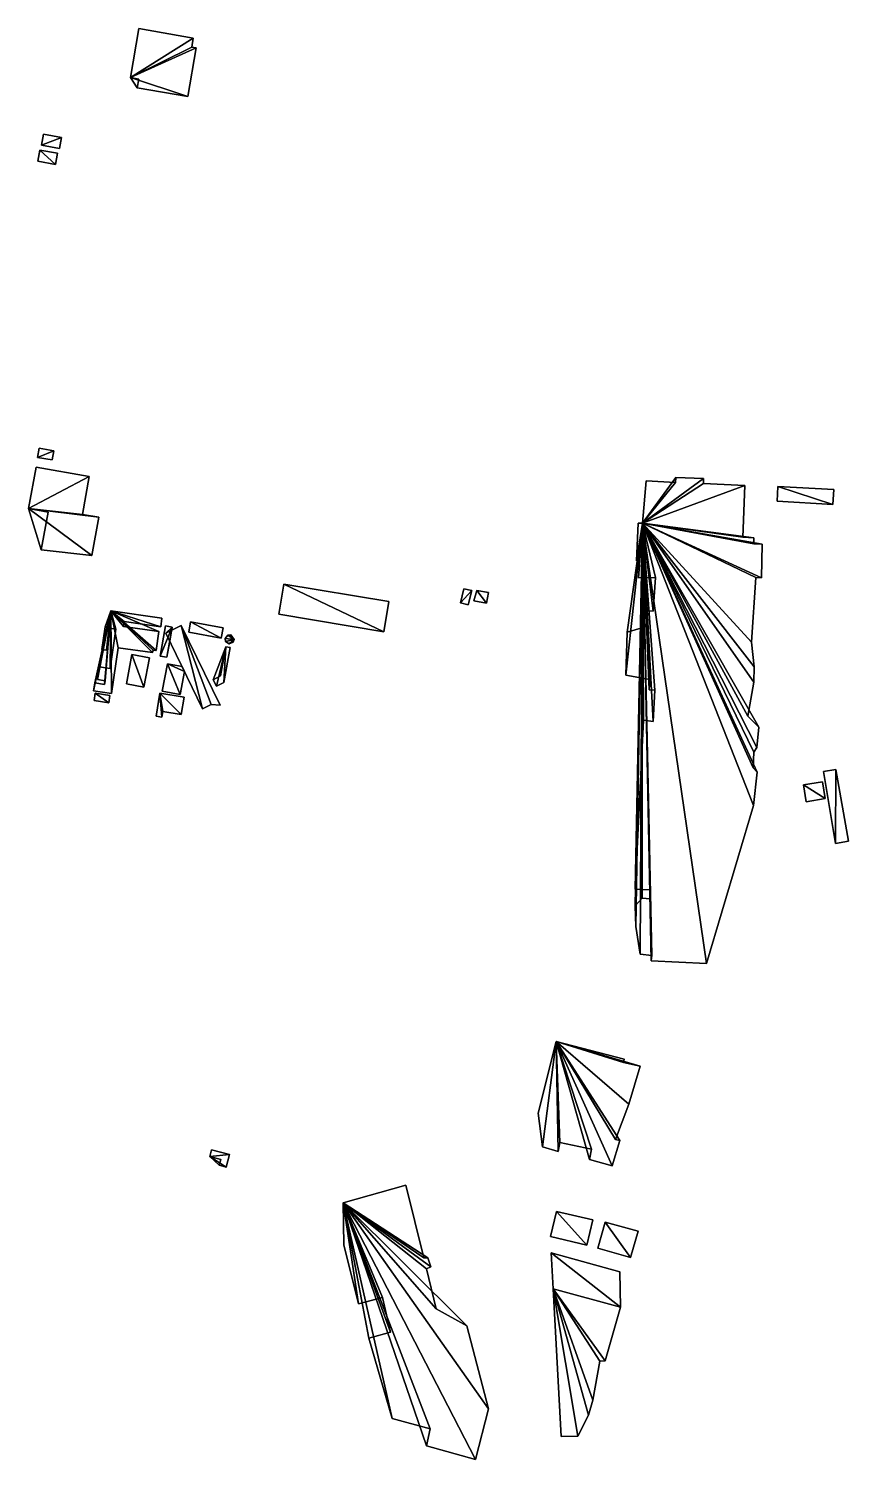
# Model space of a CAD drawing. Header units: metres. Extents: x -3947 to 4280, y -3529 to 2326.
# Drawn here: x -8 to 825, y -512 to 942 of the extents above; entities that cross this region are included whole.
import ezdxf

# ---------------------------------------------------------------- set-up
doc = ezdxf.new("R2010")
doc.units = ezdxf.units.M

msp = doc.modelspace()

# ---------------------------------------------------------------- linework, layer by layer
at = {"layer": 'MUROS'}
for points in [[(104.4, 941.5), (95.8, 891.8), (95.8, 891.8, 5), (104.4, 941.5, 5)], [(159.6, 931.9), (104.4, 941.5), (104.4, 941.5, 5), (159.6, 931.9, 5)], [(158, 922.7), (159.6, 931.9), (159.6, 931.9, 5), (158, 922.7, 5)], [(154, 872.4), (162.6, 921.9), (162.6, 921.9, 5), (154, 872.4, 5)], [(162.6, 921.9), (158, 922.7), (158, 922.7, 5), (162.6, 921.9, 5)], [(95.8, 891.8), (104.2, 890.3), (104.2, 890.3, 5), (95.8, 891.8, 5)], [(104.2, 890.3), (102.7, 881.3), (102.7, 881.3, 5), (104.2, 890.3, 5)], [(102.7, 881.3), (154, 872.4), (154, 872.4, 5), (102.7, 881.3, 5)], [(7.5, 834.3), (5.5, 823.1), (5.5, 823.1, 5), (7.5, 834.3, 5)], [(25.8, 830.9), (7.5, 834.3), (7.5, 834.3, 5), (25.8, 830.9, 5)], [(23.8, 819.8), (25.8, 830.9), (25.8, 830.9, 5), (23.8, 819.8, 5)], [(3.9, 818), (1.9, 806.7), (1.9, 806.7, 5), (3.9, 818, 5)], [(21.7, 814.8), (3.9, 818), (3.9, 818, 5), (21.7, 814.8, 5)], [(5.5, 823.1), (23.8, 819.8), (23.8, 819.8, 5), (5.5, 823.1, 5)], [(19.6, 803.5), (21.7, 814.8), (21.7, 814.8, 5), (19.6, 803.5, 5)], [(1.9, 806.7), (19.6, 803.5), (19.6, 803.5, 5), (1.9, 806.7, 5)], [(1.5, 505.8), (3.1, 515.2), (3.1, 515.2, 5), (1.5, 505.8, 5)], [(3.1, 515.2), (17.9, 512.7), (17.9, 512.7, 5), (3.1, 515.2, 5)], [(17.9, 512.7), (16.3, 503.3), (16.3, 503.3, 5), (17.9, 512.7, 5)], [(-7.6, 453.8), (-0.1, 496), (-0.1, 496, 5), (-7.6, 453.8, 5)], [(-0.1, 496), (53.9, 486.4), (53.9, 486.4, 5), (-0.1, 496, 5)], [(16.3, 503.3), (1.5, 505.8), (1.5, 505.8, 5), (16.3, 503.3, 5)], [(53.9, 486.4), (47.1, 448), (47.1, 448, 5), (53.9, 486.4, 5)], [(619.3, 481.9), (615.8, 439), (615.8, 439, 5), (619.3, 481.9, 5)], [(649.3, 480.5), (619.3, 481.9), (619.3, 481.9, 5), (649.3, 480.5, 5)], [(649.6, 485.4), (649.3, 480.5), (649.3, 480.5, 5), (649.6, 485.4, 5)], [(677.7, 484.3), (649.6, 485.4), (649.6, 485.4, 5), (677.7, 484.3, 5)], [(677.5, 479.2), (677.7, 484.3), (677.7, 484.3, 5), (677.5, 479.2, 5)], [(719.7, 477.4), (677.5, 479.2), (677.5, 479.2, 5), (719.7, 477.4, 5)], [(717.6, 424.8), (719.7, 477.4), (719.7, 477.4, 5), (717.6, 424.8, 5)], [(752.3, 461.4), (753.2, 476.4), (753.2, 476.4, 8), (752.3, 461.4, 8)], [(753.2, 476.4), (809.8, 473.1), (809.8, 473.1, 8), (753.2, 476.4, 8)], [(809.8, 473.1), (808.9, 458.1), (808.9, 458.1, 8), (809.8, 473.1, 8)], [(12.1, 450.3), (-7.6, 453.8), (-7.6, 453.8, 5), (12.1, 450.3, 5)], [(808.9, 458.1), (752.3, 461.4), (752.3, 461.4, 8), (808.9, 458.1, 8)], [(5.1, 411.9), (12.1, 450.3), (12.1, 450.3, 5), (5.1, 411.9, 5)], [(47.1, 448), (63.6, 445.1), (63.6, 445.1, 5), (47.1, 448, 5)], [(63.6, 445.1), (56.7, 406.3), (56.7, 406.3, 5), (63.6, 445.1, 5)], [(611.4, 439), (609.7, 400.9), (609.7, 400.9, 5), (611.4, 439, 5)], [(615.8, 439), (611.4, 439), (611.4, 439, 5), (615.8, 439, 5)], [(728.7, 424.1), (717.6, 424.8), (717.6, 424.8, 5), (728.7, 424.1, 5)], [(728.6, 418.2), (728.7, 424.1), (728.7, 424.1, 5), (728.6, 418.2, 5)], [(56.7, 406.3), (5.1, 411.9), (5.1, 411.9, 5), (56.7, 406.3, 5)], [(737.3, 417.6), (728.6, 418.2), (728.6, 418.2, 5), (737.3, 417.6, 5)], [(736.4, 383.5), (737.3, 417.6), (737.3, 417.6, 5), (736.4, 383.5, 5)], [(609.7, 400.9), (613.1, 401.2), (613.1, 401.2, 5), (609.7, 400.9, 5)], [(613.1, 401.2), (611.7, 383.4), (611.7, 383.4, 5), (613.1, 401.2, 5)], [(611.7, 383.4), (629, 383.7), (629, 383.7, 5), (611.7, 383.4, 5)], [(629, 383.7), (626.6, 349.8), (626.6, 349.8, 5), (629, 383.7, 5)], [(726.2, 318), (730.8, 383.7), (730.8, 383.7, 5), (726.2, 318, 5)], [(730.8, 383.7), (736.4, 383.5), (736.4, 383.5, 5), (730.8, 383.7, 5)], [(246.4, 346.5), (251.5, 377.2), (251.5, 377.2, 5), (246.4, 346.5, 5)], [(251.5, 377.2), (358, 359.4), (358, 359.4, 5), (251.5, 377.2, 5)], [(430.8, 358.2), (434.3, 372.5), (434.3, 372.5, 5), (430.8, 358.2, 5)], [(434.3, 372.5), (442.4, 370.5), (442.4, 370.5, 5), (434.3, 372.5, 5)], [(442.4, 370.5), (438.8, 356.1), (438.8, 356.1, 5), (442.4, 370.5, 5)], [(444.4, 360), (447.5, 370.6), (447.5, 370.6, 5), (444.4, 360, 5)], [(447.5, 370.6), (459.2, 368.6), (459.2, 368.6, 5), (447.5, 370.6, 5)], [(459.2, 368.6), (457.3, 357.8), (457.3, 357.8, 5), (459.2, 368.6, 5)], [(73.5, 333.1), (76, 349.9), (76, 349.9, 5), (73.5, 333.1, 5)], [(76, 349.9), (127.8, 342.5), (127.8, 342.5, 5), (76, 349.9, 5)], [(358, 359.4), (352.9, 328.8), (352.9, 328.8, 5), (358, 359.4, 5)], [(438.8, 356.1), (430.8, 358.2), (430.8, 358.2, 5), (438.8, 356.1, 5)], [(457.3, 357.8), (444.4, 360), (444.4, 360, 5), (457.3, 357.8, 5)], [(617.2, 349.9), (616.2, 333), (616.2, 333, 5), (617.2, 349.9, 5)], [(626.6, 349.8), (617.2, 349.9), (617.2, 349.9, 5), (626.6, 349.8, 5)], [(89.5, 339.1), (88.8, 334), (88.8, 334, 5), (89.5, 339.1, 5)], [(126.6, 333.8), (89.5, 339.1), (89.5, 339.1, 5), (126.6, 333.8, 5)], [(125.9, 304.1), (131.4, 334.7), (131.4, 334.7, 5), (125.9, 304.1, 5)], [(127.8, 342.5), (126.6, 333.8), (126.6, 333.8, 5), (127.8, 342.5, 5)], [(131.4, 334.7), (138.3, 333.5), (138.3, 333.5, 5), (131.4, 334.7, 5)], [(147.4, 335), (131.8, 327.4), (131.8, 327.4, 5), (147.4, 335, 5)], [(186.8, 254), (147.4, 335), (147.4, 335, 5), (186.8, 254, 5)], [(154.9, 328.3), (156.8, 338.9), (156.8, 338.9, 5), (154.9, 328.3, 5)], [(156.8, 338.9), (189.8, 332.7), (189.8, 332.7, 5), (156.8, 338.9, 5)], [(352.9, 328.8), (246.4, 346.5), (246.4, 346.5, 5), (352.9, 328.8, 5)], [(66.8, 310.8), (70.1, 333.6), (70.1, 333.6, 5), (66.8, 310.8, 5)], [(70.1, 333.6), (73.5, 333.1), (73.5, 333.1, 5), (70.1, 333.6, 5)], [(74.8, 332.4), (71.6, 310.1), (71.6, 310.1, 5), (74.8, 332.4, 5)], [(81, 331.5), (74.8, 332.4), (74.8, 332.4, 5), (81, 331.5, 5)], [(75.3, 291.4), (81, 331.5), (81, 331.5, 5), (75.3, 291.4, 5)], [(88.8, 334), (124.7, 328.9), (124.7, 328.9, 5), (88.8, 334, 5)], [(124.7, 328.9), (121.9, 309.6), (121.9, 309.6, 5), (124.7, 328.9, 5)], [(137.7, 330.3), (131.8, 327.4), (131.8, 327.4, 5), (137.7, 330.3, 5)], [(131.8, 327.4), (169.1, 250.5), (169.1, 250.5, 5), (131.8, 327.4, 5)], [(131.8, 327.4), (135.8, 319.2), (135.8, 319.2, 5), (131.8, 327.4, 5)], [(138.3, 333.5), (137.7, 330.3), (137.7, 330.3, 5), (138.3, 333.5, 5)], [(187.8, 322.1), (154.9, 328.3), (154.9, 328.3, 5), (187.8, 322.1, 5)], [(189.8, 332.7), (187.8, 322.1), (187.8, 322.1, 5), (189.8, 332.7, 5)], [(194.7, 325.4), (192, 321.9), (192, 321.9, 5), (194.7, 325.4, 5)], [(192, 321.9), (192.4, 319), (192.4, 319, 5), (192, 321.9, 5)], [(197.8, 325.6), (194.7, 325.4), (194.7, 325.4, 5), (197.8, 325.6, 5)], [(201.2, 321), (197.8, 325.6), (197.8, 325.6, 5), (201.2, 321, 5)], [(200.2, 318.1), (201.2, 321), (201.2, 321, 5), (200.2, 318.1, 5)], [(600.2, 328.2), (598.7, 284.5), (598.7, 284.5, 5), (600.2, 328.2, 5)], [(616.2, 333), (600.2, 328.2), (600.2, 328.2, 5), (616.2, 333, 5)], [(71.6, 310.1), (66.8, 310.8), (66.8, 310.8, 5), (71.6, 310.1, 5)], [(83.4, 312.5), (76.7, 265.9), (76.7, 265.9, 5), (83.4, 312.5, 5)], [(118.3, 307.5), (83.4, 312.5), (83.4, 312.5, 5), (118.3, 307.5, 5)], [(91.6, 275.8), (97.3, 305.6), (97.3, 305.6, 5), (91.6, 275.8, 5)], [(97.3, 305.6), (115, 302.3), (115, 302.3, 5), (97.3, 305.6, 5)], [(118.7, 310), (118.3, 307.5), (118.3, 307.5, 5), (118.7, 310, 5)], [(121.9, 309.6), (118.7, 310), (118.7, 310, 5), (121.9, 309.6, 5)], [(135.8, 319.2), (132.8, 302.8), (132.8, 302.8, 5), (135.8, 319.2, 5)], [(187.3, 283.8), (192.6, 313.4), (192.6, 313.4, 5), (187.3, 283.8, 5)], [(197, 312.6), (190.6, 277.2), (190.6, 277.2, 5), (197, 312.6, 5)], [(192.4, 319), (196.1, 316.5), (196.1, 316.5, 5), (192.4, 319, 5)], [(192.6, 313.4), (197, 312.6), (197, 312.6, 5), (192.6, 313.4, 5)], [(196.1, 316.5), (200.2, 318.1), (200.2, 318.1, 5), (196.1, 316.5, 5)], [(729, 293), (726.2, 318), (726.2, 318, 5), (729, 293, 5)], [(62.2, 280.1), (64, 293), (64, 293, 5), (62.2, 280.1, 5)], [(64, 293), (75.3, 291.4), (75.3, 291.4, 5), (64, 293, 5)], [(115, 302.3), (109.4, 272.5), (109.4, 272.5, 5), (115, 302.3, 5)], [(132.8, 302.8), (125.9, 304.1), (125.9, 304.1, 5), (132.8, 302.8, 5)], [(128.1, 268.3), (133.3, 296.2), (133.3, 296.2, 5), (128.1, 268.3, 5)], [(133.3, 296.2), (148.3, 293.4), (148.3, 293.4, 5), (133.3, 296.2, 5)], [(148.3, 293.4), (150.8, 288.3), (150.8, 288.3, 5), (148.3, 293.4, 5)], [(728.6, 277.5), (729, 293), (729, 293, 5), (728.6, 277.5, 5)], [(58.3, 268.6), (59.5, 276.7), (59.5, 276.7, 5), (58.3, 268.6, 5)], [(59.5, 276.7), (69.5, 275.2), (69.5, 275.2, 5), (59.5, 276.7, 5)], [(70.1, 279), (62.2, 280.1), (62.2, 280.1, 5), (70.1, 279, 5)], [(69.5, 275.2), (70.1, 279), (70.1, 279, 5), (69.5, 275.2, 5)], [(150.8, 288.3), (146.4, 264.9), (146.4, 264.9, 5), (150.8, 288.3, 5)], [(179.7, 279.9), (187.3, 283.8), (187.3, 283.8, 5), (179.7, 279.9, 5)], [(183.1, 273.4), (179.7, 279.9), (179.7, 279.9, 5), (183.1, 273.4, 5)], [(190.6, 277.2), (183.1, 273.4), (183.1, 273.4, 5), (190.6, 277.2, 5)], [(598.7, 284.5), (623.1, 280.2), (623.1, 280.2, 5), (598.7, 284.5, 5)], [(623.1, 280.2), (622.4, 269.8), (622.4, 269.8, 5), (623.1, 280.2, 5)], [(722.6, 242.9), (728.6, 277.5), (728.6, 277.5, 5), (722.6, 242.9, 5)], [(76.7, 265.9), (58.3, 268.6), (58.3, 268.6, 5), (76.7, 265.9, 5)], [(58.8, 258.8), (60, 266.4), (60, 266.4, 5), (58.8, 258.8, 5)], [(60, 266.4), (75, 264), (75, 264, 5), (60, 266.4, 5)], [(75, 264), (73.7, 256.4), (73.7, 256.4, 5), (75, 264, 5)], [(109.4, 272.5), (91.6, 275.8), (91.6, 275.8, 5), (109.4, 272.5, 5)], [(121.8, 243), (125.5, 266.4), (125.5, 266.4, 5), (121.8, 243, 5)], [(125.5, 266.4), (150.2, 262.4), (150.2, 262.4, 5), (125.5, 266.4, 5)], [(146.4, 264.9), (128.1, 268.3), (128.1, 268.3, 5), (146.4, 264.9, 5)], [(150.2, 262.4), (147.3, 244.6), (147.3, 244.6, 5), (150.2, 262.4, 5)], [(622.4, 269.8), (628.3, 269.5), (628.3, 269.5, 5), (622.4, 269.8, 5)], [(628.3, 269.5), (626.5, 237.7), (626.5, 237.7, 5), (628.3, 269.5, 5)], [(73.7, 256.4), (58.8, 258.8), (58.8, 258.8, 5), (73.7, 256.4, 5)], [(128.5, 247.6), (127.6, 242.1), (127.6, 242.1, 5), (128.5, 247.6, 5)], [(147.3, 244.6), (128.5, 247.6), (128.5, 247.6, 5), (147.3, 244.6, 5)], [(169.1, 250.5), (177.7, 254.7), (177.7, 254.7, 5), (169.1, 250.5, 5)], [(177.7, 254.7), (186.8, 254), (186.8, 254, 5), (177.7, 254.7, 5)], [(127.6, 242.1), (121.8, 243), (121.8, 243, 5), (127.6, 242.1, 5)], [(616.7, 238.8), (608.2, 67.1), (608.2, 67.1, 5), (616.7, 238.8, 5)], [(626.5, 237.7), (616.7, 238.8), (616.7, 238.8, 5), (626.5, 237.7, 5)], [(733.8, 231.8), (722.6, 242.9), (722.6, 242.9, 5), (733.8, 231.8, 5)], [(731.8, 211), (733.8, 231.8), (733.8, 231.8, 5), (731.8, 211, 5)], [(728, 190.6), (728.8, 206.5), (728.8, 206.5, 5), (728, 190.6, 5)], [(728.8, 206.5), (731.8, 211), (731.8, 211, 5), (728.8, 206.5, 5)], [(732.1, 186.2), (728, 190.6), (728, 190.6, 5), (732.1, 186.2, 5)], [(728.5, 152.1), (732.1, 186.2), (732.1, 186.2, 5), (728.5, 152.1, 5)], [(779.1, 173.1), (798.4, 176.2), (798.4, 176.2, 5), (779.1, 173.1, 5)], [(798.4, 176.2), (801.1, 159.2), (801.1, 159.2, 5), (798.4, 176.2, 5)], [(799.3, 186.6), (812.1, 188.8), (812.1, 188.8, 5), (799.3, 186.6, 5)], [(811.8, 113.7), (799.3, 186.6), (799.3, 186.6, 5), (811.8, 113.7, 5)], [(812.1, 188.8), (824.7, 116), (824.7, 116, 5), (812.1, 188.8, 5)], [(781.9, 156.1), (779.1, 173.1), (779.1, 173.1, 5), (781.9, 156.1, 5)], [(680.8, -8.3), (728.5, 152.1), (728.5, 152.1, 5), (680.8, -8.3, 5)], [(801.1, 159.2), (781.9, 156.1), (781.9, 156.1, 5), (801.1, 159.2, 5)], [(824.7, 116), (811.8, 113.7), (811.8, 113.7, 5), (824.7, 116, 5)], [(615.2, 58.2), (608.1, 50.2), (608.1, 50.2, 5), (615.2, 58.2, 5)], [(608.2, 67.1), (623.5, 66.7), (623.5, 66.7, 5), (608.2, 67.1, 5)], [(623.4, 57.5), (615.2, 58.2), (615.2, 58.2, 5), (623.4, 57.5, 5)], [(623.5, 66.7), (623.4, 57.5), (623.4, 57.5, 5), (623.5, 66.7, 5)], [(608.1, 50.2), (609, 29.3), (609, 29.3, 5), (608.1, 50.2, 5)], [(609, 29.3), (613.2, 1.3), (613.2, 1.3, 5), (609, 29.3, 5)], [(613.2, 1.3), (625.1, -0.3), (625.1, -0.3, 5), (613.2, 1.3, 5)], [(625.1, -0.3), (624.5, -5.6), (624.5, -5.6, 5), (625.1, -0.3, 5)], [(624.5, -5.6), (680.8, -8.3), (680.8, -8.3, 5), (624.5, -5.6, 5)], [(509.9, -160.4), (528.1, -87.5), (528.1, -87.5, 5), (509.9, -160.4, 5)], [(528.1, -87.5), (597.2, -105.6), (597.2, -105.6, 5), (528.1, -87.5, 5)], [(597.2, -105.6), (596.4, -108.8), (596.4, -108.8, 5), (597.2, -105.6, 5)], [(596.4, -108.8), (613.2, -112.7), (613.2, -112.7, 5), (596.4, -108.8, 5)], [(613.2, -112.7), (601.9, -151.1), (601.9, -151.1, 5), (613.2, -112.7, 5)], [(601.9, -151.1), (588.3, -187.2), (588.3, -187.2, 5), (601.9, -151.1, 5)], [(514, -194.6), (509.9, -160.4), (509.9, -160.4, 5), (514, -194.6, 5)], [(592.6, -188), (584.9, -214), (584.9, -214, 5), (592.6, -188, 5)], [(588.3, -187.2), (592.6, -188), (592.6, -188, 5), (588.3, -187.2, 5)], [(178.1, -197.5), (176.3, -204.4), (176.3, -204.4, 5), (178.1, -197.5, 5)], [(196.2, -202.4), (178.1, -197.5), (178.1, -197.5, 5), (196.2, -202.4, 5)], [(192.8, -215.2), (196.2, -202.4), (196.2, -202.4, 5), (192.8, -215.2, 5)], [(530, -199.3), (514, -194.6), (514, -194.6, 5), (530, -199.3, 5)], [(531.8, -190.2), (530, -199.3), (530, -199.3, 5), (531.8, -190.2, 5)], [(564, -197), (531.8, -190.2), (531.8, -190.2, 5), (564, -197, 5)], [(561.8, -207.4), (564, -197), (564, -197, 5), (561.8, -207.4, 5)], [(176.3, -204.4), (187.5, -207.4), (187.5, -207.4, 5), (176.3, -204.4, 5)], [(187.5, -207.4), (185.9, -213.3), (185.9, -213.3, 5), (187.5, -207.4, 5)], [(185.9, -213.3), (192.8, -215.2), (192.8, -215.2, 5), (185.9, -213.3, 5)], [(584.9, -214), (561.8, -207.4), (561.8, -207.4, 5), (584.9, -214, 5)], [(311.9, -251.6), (375.4, -233.4), (375.4, -233.4, 6), (311.9, -251.6, 6)], [(375.4, -233.4), (393.6, -307.5), (393.6, -307.5, 6), (375.4, -233.4, 6)], [(312.5, -294.1), (311.9, -251.6), (311.9, -251.6, 6), (312.5, -294.1, 6)], [(522.3, -285.7), (528.4, -260.1), (528.4, -260.1, 5), (522.3, -285.7, 5)], [(528.4, -260.1), (565.2, -268.8), (565.2, -268.8, 5), (528.4, -260.1, 5)], [(565.2, -268.8), (559, -294.5), (559, -294.5, 5), (565.2, -268.8, 5)], [(570.4, -297.6), (577.9, -271), (577.9, -271, 5), (570.4, -297.6, 5)], [(577.9, -271), (611.2, -280.4), (611.2, -280.4, 5), (577.9, -271, 5)], [(559, -294.5), (522.3, -285.7), (522.3, -285.7, 5), (559, -294.5, 5)], [(611.2, -280.4), (603.6, -307), (603.6, -307, 5), (611.2, -280.4, 5)], [(327.4, -354.2), (312.5, -294.1), (312.5, -294.1, 6), (327.4, -354.2, 6)], [(592.6, -321.5), (523.1, -302.2), (523.1, -302.2, 5), (592.6, -321.5, 5)], [(523.1, -302.2), (524.9, -338.8), (524.9, -338.8, 5), (523.1, -302.2, 5)], [(603.6, -307), (570.4, -297.6), (570.4, -297.6, 5), (603.6, -307, 5)], [(393.6, -307.5), (397.8, -307.4), (397.8, -307.4, 6), (393.6, -307.5, 6)], [(400.7, -316.6), (396.3, -318.5), (396.3, -318.5, 6), (400.7, -316.6, 6)], [(396.3, -318.5), (406.3, -359.2), (406.3, -359.2, 6), (396.3, -318.5, 6)], [(397.8, -307.4), (400.7, -316.6), (400.7, -316.6, 6), (397.8, -307.4, 6)], [(593.2, -357.4), (592.6, -321.5), (592.6, -321.5, 5), (593.2, -357.4, 5)], [(351.7, -347.6), (327.4, -354.2), (327.4, -354.2, 6), (351.7, -347.6, 6)], [(359.9, -382.9), (351.7, -347.6), (351.7, -347.6, 6), (359.9, -382.9, 6)], [(524.9, -338.8), (593.2, -357.4), (593.2, -357.4, 5), (524.9, -338.8, 5)], [(533, -489), (524.9, -338.8), (524.9, -338.8, 5), (533, -489, 5)], [(524.9, -338.8), (593.2, -357.4), (593.2, -357.4, 5), (524.9, -338.8, 5)], [(406.3, -359.2), (437.2, -376.3), (437.2, -376.3, 6), (406.3, -359.2, 6)], [(593.2, -357.4), (577.9, -411.9), (577.9, -411.9, 5), (593.2, -357.4, 5)], [(437.2, -376.3), (459.3, -460.7), (459.3, -460.7, 6), (437.2, -376.3, 6)], [(337.9, -389), (359.9, -382.9), (359.9, -382.9, 6), (337.9, -389, 6)], [(361.6, -470.7), (337.9, -389), (337.9, -389, 6), (361.6, -470.7, 6)], [(572.2, -412.2), (565.4, -451.8), (565.4, -451.8, 5), (572.2, -412.2, 5)], [(577.9, -411.9), (572.2, -412.2), (572.2, -412.2, 5), (577.9, -411.9, 5)], [(459.3, -460.7), (446, -512.1), (446, -512.1, 6), (459.3, -460.7, 6)], [(565.4, -451.8), (560.7, -467.1), (560.7, -467.1, 5), (565.4, -451.8, 5)], [(400.2, -481.2), (361.6, -470.7), (361.6, -470.7, 6), (400.2, -481.2, 6)], [(560.7, -467.1), (549.9, -488.4), (549.9, -488.4, 5), (560.7, -467.1, 5)], [(396.4, -498.3), (400.2, -481.2), (400.2, -481.2, 6), (396.4, -498.3, 6)], [(549.9, -488.4), (533, -489), (533, -489, 5), (549.9, -488.4, 5)], [(446, -512.1), (396.4, -498.3), (396.4, -498.3, 6), (446, -512.1, 6)]]:
    msp.add_3dface(points, dxfattribs=at)
at = {"layer": 'TECHOS'}
for points in [[(95.8, 891.8, 5), (159.6, 931.9, 5), (104.4, 941.5, 5)], [(95.8, 891.8, 5), (158, 922.7, 5), (159.6, 931.9, 5)], [(95.8, 891.8, 5), (162.6, 921.9, 5), (158, 922.7, 5)], [(95.8, 891.8, 5), (154, 872.4, 5), (162.6, 921.9, 5)], [(95.8, 891.8, 5), (104.2, 890.3, 5), (102.7, 881.3, 5)], [(95.8, 891.8, 5), (102.7, 881.3, 5), (154, 872.4, 5)], [(5.5, 823.1, 5), (25.8, 830.9, 5), (7.5, 834.3, 5)], [(5.5, 823.1, 5), (23.8, 819.8, 5), (25.8, 830.9, 5)], [(3.9, 818, 5), (1.9, 806.7, 5), (19.6, 803.5, 5)], [(3.9, 818, 5), (19.6, 803.5, 5), (21.7, 814.8, 5)], [(1.5, 505.8, 5), (3.1, 515.2, 5), (17.9, 512.7, 5)], [(1.5, 505.8, 5), (17.9, 512.7, 5), (16.3, 503.3, 5)], [(-7.6, 453.8, 5), (-0.1, 496, 5), (53.9, 486.4, 5)], [(-7.6, 453.8, 5), (53.9, 486.4, 5), (47.1, 448, 5)], [(615.8, 439, 5), (677.7, 484.3, 5), (649.6, 485.4, 5)], [(615.8, 439, 5), (649.6, 485.4, 5), (649.3, 480.5, 5)], [(615.8, 439, 5), (677.5, 479.2, 5), (677.7, 484.3, 5)], [(615.8, 439, 5), (649.3, 480.5, 5), (619.3, 481.9, 5)], [(615.8, 439, 5), (719.7, 477.4, 5), (677.5, 479.2, 5)], [(615.8, 439, 5), (717.6, 424.8, 5), (719.7, 477.4, 5)], [(753.2, 476.4, 8), (808.9, 458.1, 8), (752.3, 461.4, 8)], [(753.2, 476.4, 8), (809.8, 473.1, 8), (808.9, 458.1, 8)], [(-7.6, 453.8, 5), (47.1, 448, 5), (63.6, 445.1, 5)], [(-7.6, 453.8, 5), (63.6, 445.1, 5), (56.7, 406.3, 5)], [(-7.6, 453.8, 5), (56.7, 406.3, 5), (5.1, 411.9, 5)], [(-7.6, 453.8, 5), (5.1, 411.9, 5), (12.1, 450.3, 5)], [(615.8, 439, 5), (600.2, 328.2, 5), (598.7, 284.5, 5)], [(615.8, 439, 5), (598.7, 284.5, 5), (623.1, 280.2, 5)], [(615.8, 439, 5), (616.2, 333, 5), (600.2, 328.2, 5)], [(615.8, 439, 5), (615.2, 58.2, 5), (608.1, 50.2, 5)], [(615.8, 439, 5), (608.1, 50.2, 5), (609, 29.3, 5)], [(615.8, 439, 5), (616.7, 238.8, 5), (608.2, 67.1, 5)], [(615.8, 439, 5), (608.2, 67.1, 5), (623.5, 66.7, 5)], [(615.8, 439, 5), (609, 29.3, 5), (613.2, 1.3, 5)], [(615.8, 439, 5), (611.4, 439, 5), (609.7, 400.9, 5)], [(615.8, 439, 5), (609.7, 400.9, 5), (613.1, 401.2, 5)], [(615.8, 439, 5), (613.1, 401.2, 5), (611.7, 383.4, 5)], [(615.8, 439, 5), (611.7, 383.4, 5), (629, 383.7, 5)], [(615.8, 439, 5), (613.2, 1.3, 5), (625.1, -0.3, 5)], [(615.8, 439, 5), (623.4, 57.5, 5), (615.2, 58.2, 5)], [(615.8, 439, 5), (629, 383.7, 5), (626.6, 349.8, 5)], [(615.8, 439, 5), (626.6, 349.8, 5), (617.2, 349.9, 5)], [(615.8, 439, 5), (617.2, 349.9, 5), (616.2, 333, 5)], [(615.8, 439, 5), (623.1, 280.2, 5), (622.4, 269.8, 5)], [(615.8, 439, 5), (622.4, 269.8, 5), (628.3, 269.5, 5)], [(615.8, 439, 5), (628.3, 269.5, 5), (626.5, 237.7, 5)], [(615.8, 439, 5), (626.5, 237.7, 5), (616.7, 238.8, 5)], [(615.8, 439, 5), (623.5, 66.7, 5), (623.4, 57.5, 5)], [(615.8, 439, 5), (625.1, -0.3, 5), (624.5, -5.6, 5)], [(615.8, 439, 5), (624.5, -5.6, 5), (680.8, -8.3, 5)], [(615.8, 439, 5), (680.8, -8.3, 5), (728.5, 152.1, 5)], [(615.8, 439, 5), (728.5, 152.1, 5), (732.1, 186.2, 5)], [(615.8, 439, 5), (732.1, 186.2, 5), (728, 190.6, 5)], [(615.8, 439, 5), (728, 190.6, 5), (728.8, 206.5, 5)], [(615.8, 439, 5), (728.8, 206.5, 5), (731.8, 211, 5)], [(615.8, 439, 5), (731.8, 211, 5), (733.8, 231.8, 5)], [(615.8, 439, 5), (733.8, 231.8, 5), (722.6, 242.9, 5)], [(615.8, 439, 5), (722.6, 242.9, 5), (728.6, 277.5, 5)], [(615.8, 439, 5), (728.6, 277.5, 5), (729, 293, 5)], [(615.8, 439, 5), (729, 293, 5), (726.2, 318, 5)], [(615.8, 439, 5), (726.2, 318, 5), (730.8, 383.7, 5)], [(615.8, 439, 5), (730.8, 383.7, 5), (736.4, 383.5, 5)], [(615.8, 439, 5), (736.4, 383.5, 5), (737.3, 417.6, 5)], [(615.8, 439, 5), (737.3, 417.6, 5), (728.6, 418.2, 5)], [(615.8, 439, 5), (728.6, 418.2, 5), (728.7, 424.1, 5)], [(615.8, 439, 5), (728.7, 424.1, 5), (717.6, 424.8, 5)], [(251.5, 377.2, 5), (352.9, 328.8, 5), (246.4, 346.5, 5)], [(251.5, 377.2, 5), (358, 359.4, 5), (352.9, 328.8, 5)], [(430.8, 358.2, 5), (434.3, 372.5, 5), (442.4, 370.5, 5)], [(430.8, 358.2, 5), (442.4, 370.5, 5), (438.8, 356.1, 5)], [(447.5, 370.6, 5), (457.3, 357.8, 5), (444.4, 360, 5)], [(447.5, 370.6, 5), (459.2, 368.6, 5), (457.3, 357.8, 5)], [(76, 349.9, 5), (76.7, 265.9, 5), (58.3, 268.6, 5)], [(76, 349.9, 5), (58.3, 268.6, 5), (59.5, 276.7, 5)], [(76, 349.9, 5), (59.5, 276.7, 5), (69.5, 275.2, 5)], [(76, 349.9, 5), (70.1, 279, 5), (62.2, 280.1, 5)], [(76, 349.9, 5), (62.2, 280.1, 5), (64, 293, 5)], [(76, 349.9, 5), (64, 293, 5), (75.3, 291.4, 5)], [(76, 349.9, 5), (71.6, 310.1, 5), (66.8, 310.8, 5)], [(76, 349.9, 5), (66.8, 310.8, 5), (70.1, 333.6, 5)], [(76, 349.9, 5), (69.5, 275.2, 5), (70.1, 279, 5)], [(76, 349.9, 5), (70.1, 333.6, 5), (73.5, 333.1, 5)], [(76, 349.9, 5), (74.8, 332.4, 5), (71.6, 310.1, 5)], [(76, 349.9, 5), (81, 331.5, 5), (74.8, 332.4, 5)], [(76, 349.9, 5), (75.3, 291.4, 5), (81, 331.5, 5)], [(76, 349.9, 5), (127.8, 342.5, 5), (126.6, 333.8, 5)], [(76, 349.9, 5), (126.6, 333.8, 5), (89.5, 339.1, 5)], [(76, 349.9, 5), (89.5, 339.1, 5), (88.8, 334, 5)], [(76, 349.9, 5), (88.8, 334, 5), (124.7, 328.9, 5)], [(76, 349.9, 5), (124.7, 328.9, 5), (121.9, 309.6, 5)], [(76, 349.9, 5), (121.9, 309.6, 5), (118.7, 310, 5)], [(76, 349.9, 5), (118.7, 310, 5), (118.3, 307.5, 5)], [(76, 349.9, 5), (118.3, 307.5, 5), (83.4, 312.5, 5)], [(76, 349.9, 5), (83.4, 312.5, 5), (76.7, 265.9, 5)], [(138.3, 333.5, 5), (125.9, 304.1, 5), (131.4, 334.7, 5)], [(147.4, 335, 5), (131.8, 327.4, 5), (169.1, 250.5, 5)], [(147.4, 335, 5), (169.1, 250.5, 5), (177.7, 254.7, 5)], [(147.4, 335, 5), (177.7, 254.7, 5), (186.8, 254, 5)], [(156.8, 338.9, 5), (187.8, 322.1, 5), (154.9, 328.3, 5)], [(156.8, 338.9, 5), (189.8, 332.7, 5), (187.8, 322.1, 5)], [(138.3, 333.5, 5), (132.8, 302.8, 5), (125.9, 304.1, 5)], [(138.3, 333.5, 5), (137.7, 330.3, 5), (131.8, 327.4, 5)], [(138.3, 333.5, 5), (131.8, 327.4, 5), (135.8, 319.2, 5)], [(138.3, 333.5, 5), (135.8, 319.2, 5), (132.8, 302.8, 5)], [(201.2, 321, 5), (194.7, 325.4, 5), (192, 321.9, 5)], [(201.2, 321, 5), (192, 321.9, 5), (192.4, 319, 5)], [(201.2, 321, 5), (192.4, 319, 5), (196.1, 316.5, 5)], [(201.2, 321, 5), (197.8, 325.6, 5), (194.7, 325.4, 5)], [(201.2, 321, 5), (196.1, 316.5, 5), (200.2, 318.1, 5)], [(97.3, 305.6, 5), (109.4, 272.5, 5), (91.6, 275.8, 5)], [(97.3, 305.6, 5), (115, 302.3, 5), (109.4, 272.5, 5)], [(192.6, 313.4, 5), (183.1, 273.4, 5), (179.7, 279.9, 5)], [(192.6, 313.4, 5), (179.7, 279.9, 5), (187.3, 283.8, 5)], [(192.6, 313.4, 5), (190.6, 277.2, 5), (183.1, 273.4, 5)], [(192.6, 313.4, 5), (197, 312.6, 5), (190.6, 277.2, 5)], [(133.3, 296.2, 5), (146.4, 264.9, 5), (128.1, 268.3, 5)], [(133.3, 296.2, 5), (148.3, 293.4, 5), (150.8, 288.3, 5)], [(133.3, 296.2, 5), (150.8, 288.3, 5), (146.4, 264.9, 5)], [(60, 266.4, 5), (73.7, 256.4, 5), (58.8, 258.8, 5)], [(60, 266.4, 5), (75, 264, 5), (73.7, 256.4, 5)], [(125.5, 266.4, 5), (127.6, 242.1, 5), (121.8, 243, 5)], [(125.5, 266.4, 5), (150.2, 262.4, 5), (147.3, 244.6, 5)], [(125.5, 266.4, 5), (147.3, 244.6, 5), (128.5, 247.6, 5)], [(125.5, 266.4, 5), (128.5, 247.6, 5), (127.6, 242.1, 5)], [(779.1, 173.1, 5), (798.4, 176.2, 5), (801.1, 159.2, 5)], [(811.8, 113.7, 5), (799.3, 186.6, 5), (812.1, 188.8, 5)], [(811.8, 113.7, 5), (812.1, 188.8, 5), (824.7, 116, 5)], [(779.1, 173.1, 5), (801.1, 159.2, 5), (781.9, 156.1, 5)], [(528.1, -87.5, 5), (514, -194.6, 5), (509.9, -160.4, 5)], [(528.1, -87.5, 5), (530, -199.3, 5), (514, -194.6, 5)], [(528.1, -87.5, 5), (597.2, -105.6, 5), (596.4, -108.8, 5)], [(528.1, -87.5, 5), (596.4, -108.8, 5), (613.2, -112.7, 5)], [(528.1, -87.5, 5), (613.2, -112.7, 5), (601.9, -151.1, 5)], [(528.1, -87.5, 5), (601.9, -151.1, 5), (588.3, -187.2, 5)], [(528.1, -87.5, 5), (588.3, -187.2, 5), (592.6, -188, 5)], [(528.1, -87.5, 5), (592.6, -188, 5), (584.9, -214, 5)], [(528.1, -87.5, 5), (584.9, -214, 5), (561.8, -207.4, 5)], [(528.1, -87.5, 5), (561.8, -207.4, 5), (564, -197, 5)], [(528.1, -87.5, 5), (564, -197, 5), (531.8, -190.2, 5)], [(528.1, -87.5, 5), (531.8, -190.2, 5), (530, -199.3, 5)], [(176.3, -204.4, 5), (196.2, -202.4, 5), (178.1, -197.5, 5)], [(176.3, -204.4, 5), (192.8, -215.2, 5), (196.2, -202.4, 5)], [(176.3, -204.4, 5), (187.5, -207.4, 5), (185.9, -213.3, 5)], [(176.3, -204.4, 5), (185.9, -213.3, 5), (192.8, -215.2, 5)], [(311.9, -251.6, 6), (375.4, -233.4, 6), (393.6, -307.5, 6)], [(311.9, -251.6, 6), (393.6, -307.5, 6), (397.8, -307.4, 6)], [(311.9, -251.6, 6), (397.8, -307.4, 6), (400.7, -316.6, 6)], [(311.9, -251.6, 6), (400.7, -316.6, 6), (396.3, -318.5, 6)], [(311.9, -251.6, 6), (396.3, -318.5, 6), (406.3, -359.2, 6)], [(311.9, -251.6, 6), (406.3, -359.2, 6), (437.2, -376.3, 6)], [(311.9, -251.6, 6), (437.2, -376.3, 6), (459.3, -460.7, 6)], [(311.9, -251.6, 6), (459.3, -460.7, 6), (446, -512.1, 6)], [(311.9, -251.6, 6), (446, -512.1, 6), (396.4, -498.3, 6)], [(311.9, -251.6, 6), (396.4, -498.3, 6), (400.2, -481.2, 6)], [(311.9, -251.6, 6), (400.2, -481.2, 6), (361.6, -470.7, 6)], [(311.9, -251.6, 6), (361.6, -470.7, 6), (337.9, -389, 6)], [(311.9, -251.6, 6), (337.9, -389, 6), (359.9, -382.9, 6)], [(311.9, -251.6, 6), (359.9, -382.9, 6), (351.7, -347.6, 6)], [(311.9, -251.6, 6), (351.7, -347.6, 6), (327.4, -354.2, 6)], [(311.9, -251.6, 6), (327.4, -354.2, 6), (312.5, -294.1, 6)], [(528.4, -260.1, 5), (559, -294.5, 5), (522.3, -285.7, 5)], [(528.4, -260.1, 5), (565.2, -268.8, 5), (559, -294.5, 5)], [(577.9, -271, 5), (603.6, -307, 5), (570.4, -297.6, 5)], [(577.9, -271, 5), (611.2, -280.4, 5), (603.6, -307, 5)], [(593.2, -357.4, 5), (592.6, -321.5, 5), (523.1, -302.2, 5)], [(593.2, -357.4, 5), (523.1, -302.2, 5), (524.9, -338.8, 5)], [(524.9, -338.8, 5), (593.2, -357.4, 5), (577.9, -411.9, 5)], [(524.9, -338.8, 5), (577.9, -411.9, 5), (572.2, -412.2, 5)], [(524.9, -338.8, 5), (572.2, -412.2, 5), (565.4, -451.8, 5)], [(524.9, -338.8, 5), (565.4, -451.8, 5), (560.7, -467.1, 5)], [(524.9, -338.8, 5), (560.7, -467.1, 5), (549.9, -488.4, 5)], [(524.9, -338.8, 5), (549.9, -488.4, 5), (533, -489, 5)]]:
    msp.add_3dface(points, dxfattribs=at)

doc.saveas('drawing.dxf')
